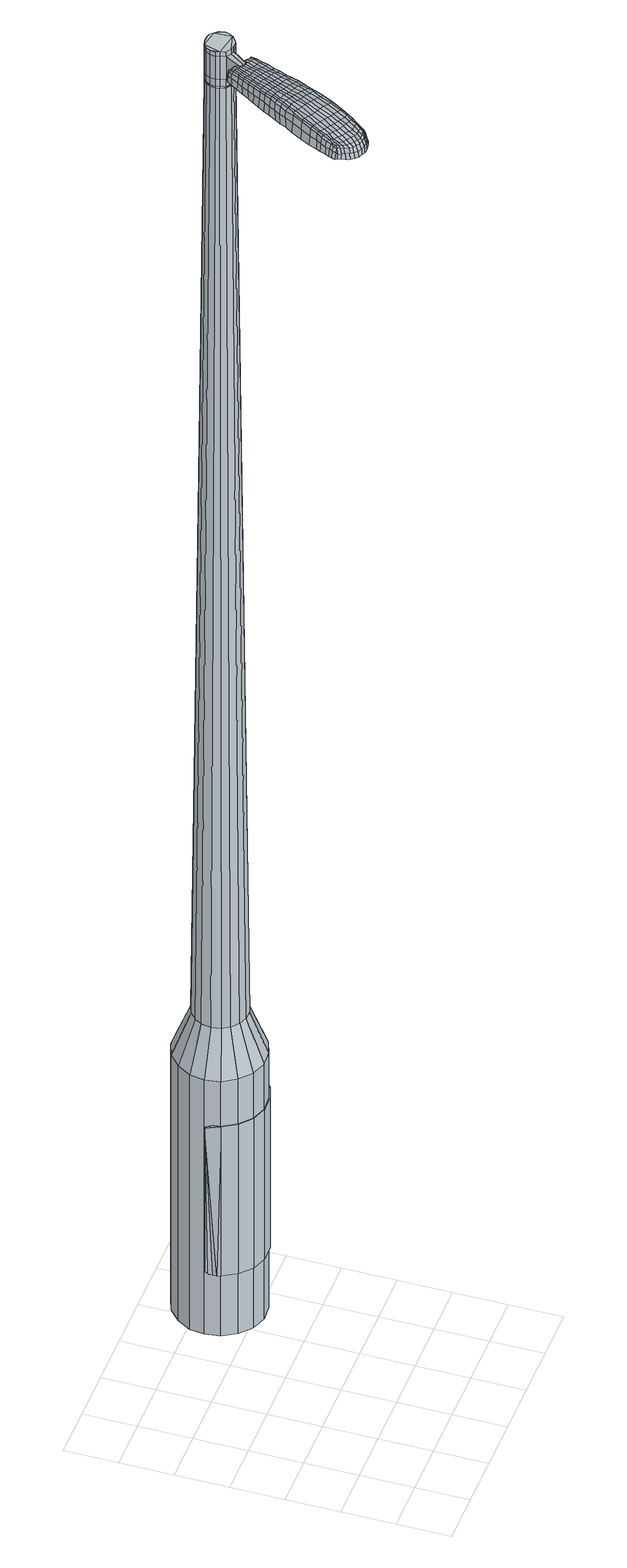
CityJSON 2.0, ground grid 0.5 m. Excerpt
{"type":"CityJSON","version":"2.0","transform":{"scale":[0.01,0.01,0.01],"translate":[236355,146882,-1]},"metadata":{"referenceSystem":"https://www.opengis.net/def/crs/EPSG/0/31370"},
"CityObjects":{
"object1":{"type":"GenericCityObject","attributes":{"cluster":527,"mean_distance_to_centroid":0.234,"new_centroid_x":236356.74,"new_centroid_y":146884.36,"mean_distance_to_camera":12.12,"H1":10.46,"H2":10.63,"Z_final":114.08,"cluster2":-1,"proj_x":236348.95,"proj_y":146879.91,"id_line":56228,"bearing_l":330.23,"distance":8.97,"orientation":"right","G_obj":240.23},"geometry":[{"type":"MultiSurface","lod":"2","boundaries":[[[0,1,2,3]],[[1,4,5,2]],[[4,6,7,5]],[[6,8,9,7]],[[8,10,11,9]],[[10,12,13,11]],[[12,14,15,13]],[[14,16,17,15]],[[16,18,19,17]],[[18,20,21,19]],[[20,22,23,21]],[[22,24,25,23]],[[24,26,27,25]],[[26,28,29,27]],[[28,30,31,29]],[[30,32,33,31]],[[32,34,35,33]],[[34,0,3,35]],[[36,37,38,39]],[[38,40,41,42]],[[41,43,42]],[[42,44,45,46]],[[45,47,46]],[[46,48,49,50]],[[49,51,50]],[[42,46,50,38]],[[50,52,39,38]],[[53,36,39]],[[2,5,7,35]],[[7,9,11,15]],[[11,13,15]],[[15,17,19,23]],[[19,21,23]],[[23,25,27,31]],[[27,29,31]],[[15,23,31,7]],[[31,33,35,7]],[[3,2,35]],[[1,0,54,55]],[[0,34,56,54]],[[34,32,57,56]],[[32,30,58,57]],[[30,28,59,58]],[[28,26,60,59]],[[26,24,61,60]],[[24,22,62,61]],[[22,20,63,62]],[[20,18,64,63]],[[18,16,65,64]],[[16,14,66,65]],[[14,12,67,66]],[[12,10,68,67]],[[10,8,69,68]],[[8,6,70,69]],[[6,4,71,70]],[[4,1,55,71]],[[55,54,72,73]],[[54,56,74,72]],[[56,57,75,74]],[[57,58,76,75]],[[58,59,77,76]],[[59,60,78,77]],[[60,61,79,78]],[[61,62,80,79]],[[62,63,81,80]],[[63,64,82,81]],[[64,65,83,82]],[[65,66,84,83]],[[66,67,85,84]],[[67,68,86,85]],[[68,69,87,86]],[[69,70,88,87]],[[70,71,89,88]],[[71,55,73,89]],[[90,91,92,93]],[[74,94,91,90]],[[95,96,94,74]],[[76,97,96,95]],[[98,99,97,76]],[[100,101,99,98]],[[102,103,101,100]],[[104,105,103,102]],[[106,107,105,104]],[[108,109,107,106]],[[83,110,109,108]],[[84,111,110,83]],[[112,113,111,84]],[[114,115,113,112]],[[87,116,115,114]],[[88,117,116,87]],[[89,118,117,88]],[[93,92,118,89]],[[119,120,121,122]],[[123,119,122,124]],[[125,123,124,126]],[[127,125,126,128]],[[129,127,128,130]],[[131,129,130,132]],[[133,131,132,134]],[[135,133,134,136]],[[137,135,136,138]],[[139,137,138,140]],[[141,139,140,142]],[[143,141,142,144]],[[145,143,144,146]],[[147,145,146,148]],[[149,147,148,150]],[[151,149,150,152]],[[73,72,90,93]],[[72,74,90]],[[75,95,74]],[[75,76,95]],[[77,98,76]],[[77,78,100,98]],[[78,79,102,100]],[[79,80,104,102]],[[80,81,106,104]],[[81,82,108,106]],[[82,83,108]],[[85,112,84]],[[85,86,114,112]],[[86,87,114]],[[73,93,89]],[[153,154,92,91]],[[154,118,92]],[[155,115,116]],[[155,156,113,115]],[[156,111,113]],[[157,109,110]],[[157,158,107,109]],[[158,159,105,107]],[[159,160,103,105]],[[160,161,101,103]],[[161,162,99,101]],[[162,97,99]],[[163,96,97]],[[163,94,96]],[[153,91,94]],[[39,52,151,164]],[[154,153,165,152]],[[53,39,164,120]],[[153,94,121,165]],[[36,53,120,119]],[[94,163,122,121]],[[37,36,119,123]],[[163,97,124,122]],[[38,37,123,125]],[[97,162,126,124]],[[40,38,125,127]],[[162,161,128,126]],[[41,40,127,129]],[[161,160,130,128]],[[43,41,129,131]],[[160,159,132,130]],[[42,43,131,133]],[[159,158,134,132]],[[44,42,133,135]],[[158,157,136,134]],[[45,44,135,137]],[[157,110,138,136]],[[47,45,137,139]],[[110,111,140,138]],[[46,47,139,141]],[[111,156,142,140]],[[48,46,141,143]],[[156,155,144,142]],[[49,48,143,145]],[[155,116,146,144]],[[51,49,145,147]],[[116,117,148,146]],[[50,51,147,149]],[[117,118,150,148]],[[52,50,149,151]],[[118,154,152,150]],[[151,152,166,167]],[[152,165,168,166]],[[165,121,169,168]],[[121,120,170,169]],[[120,164,171,170]],[[164,151,167,171]],[[172,173,174,175]],[[176,172,175,177]],[[172,176,178,179]],[[173,172,179,180]],[[181,182,183,184]],[[185,181,184,186]],[[181,185,187,188]],[[182,181,188,189]],[[190,191,192,193]],[[194,190,193,195]],[[190,194,196,197]],[[191,190,197,198]],[[199,200,201,202]],[[203,199,202,204]],[[199,203,205,206]],[[200,199,206,207]],[[208,209,210,211]],[[212,208,211,213]],[[208,212,214,215]],[[209,208,215,216]],[[217,218,219,220]],[[221,217,220,222]],[[217,221,223,224]],[[218,217,224,225]],[[226,227,228,229]],[[218,226,229,219]],[[226,218,225,230]],[[227,226,230,231]],[[232,233,234,235]],[[227,232,235,228]],[[232,227,231,236]],[[233,232,236,237]],[[238,176,177,239]],[[233,238,239,234]],[[238,233,237,240]],[[176,238,240,178]],[[241,242,243,244]],[[245,241,244,246]],[[241,245,247,248]],[[242,241,248,249]],[[250,251,252,253]],[[242,250,253,243]],[[250,242,249,254]],[[251,250,254,255]],[[256,257,258,259]],[[251,256,259,252]],[[256,251,255,260]],[[257,256,260,261]],[[262,263,264,265]],[[257,262,265,258]],[[262,257,261,266]],[[263,262,266,267]],[[268,173,180,269]],[[263,268,269,264]],[[268,263,267,270]],[[173,268,270,174]],[[271,272,273,274]],[[275,271,274,276]],[[271,275,277,278]],[[272,271,278,279]],[[280,281,282,283]],[[272,280,283,273]],[[280,272,279,284]],[[281,280,284,285]],[[286,287,288,289]],[[281,286,289,282]],[[286,281,285,290]],[[287,286,290,291]],[[292,185,186,293]],[[287,292,293,288]],[[292,287,291,294]],[[185,292,294,187]],[[295,296,297,298]],[[299,295,298,300]],[[295,299,301,302]],[[296,295,302,303]],[[304,305,306,307]],[[296,304,307,297]],[[304,296,303,308]],[[305,304,308,309]],[[310,311,312,313]],[[305,310,313,306]],[[310,305,309,314]],[[311,310,314,315]],[[316,317,318,319]],[[311,316,319,312]],[[316,311,315,320]],[[317,316,320,321]],[[322,182,189,323]],[[317,322,323,318]],[[322,317,321,324]],[[182,322,324,183]],[[325,211,210,326]],[[327,325,326,328]],[[325,327,329,330]],[[211,325,330,213]],[[331,327,328,332]],[[333,331,332,334]],[[331,333,335,336]],[[327,331,336,329]],[[337,333,334,338]],[[339,337,338,340]],[[337,339,341,342]],[[333,337,342,335]],[[343,339,340,344]],[[345,343,344,346]],[[343,345,347,348]],[[339,343,348,341]],[[349,345,346,350]],[[200,349,350,201]],[[349,200,207,351]],[[345,349,351,347]],[[352,353,198,197]],[[354,352,197,196]],[[352,354,355,356]],[[353,352,356,357]],[[358,359,357,356]],[[360,358,356,355]],[[358,360,361,362]],[[359,358,362,363]],[[364,365,363,362]],[[366,364,362,361]],[[364,366,367,368]],[[365,364,368,369]],[[370,371,369,368]],[[372,370,368,367]],[[370,372,205,203]],[[371,370,203,204]],[[373,374,375,376]],[[275,373,376,277]],[[373,275,276,377]],[[374,373,377,378]],[[379,194,195,380]],[[374,379,380,375]],[[379,374,378,381]],[[194,379,381,196]],[[382,383,384,385]],[[221,382,385,223]],[[382,221,222,386]],[[383,382,386,387]],[[388,389,390,391]],[[383,388,391,384]],[[388,383,387,392]],[[389,388,392,393]],[[394,191,198,395]],[[389,394,395,390]],[[394,389,393,396]],[[191,394,396,192]],[[397,398,399,400]],[[179,397,400,180]],[[397,179,178,401]],[[398,397,401,402]],[[403,404,405,406]],[[398,403,406,399]],[[403,398,402,407]],[[404,403,407,408]],[[409,202,201,410]],[[404,409,410,405]],[[409,404,408,411]],[[202,409,411,204]],[[412,413,414,415]],[[184,412,415,186]],[[412,184,183,416]],[[413,412,416,417]],[[418,206,205,419]],[[413,418,419,414]],[[418,413,417,420]],[[206,418,420,207]],[[421,422,423,424]],[[299,421,424,301]],[[421,299,300,425]],[[422,421,425,426]],[[427,212,213,428]],[[422,427,428,423]],[[427,422,426,429]],[[212,427,429,214]],[[430,431,432,433]],[[245,430,433,247]],[[430,245,246,434]],[[431,430,434,435]],[[436,437,438,439]],[[431,436,439,432]],[[436,431,435,440]],[[437,436,440,441]],[[442,209,216,443]],[[437,442,443,438]],[[442,437,441,444]],[[209,442,444,210]],[[445,446,435,434]],[[244,445,434,246]],[[445,244,243,447]],[[446,445,447,448]],[[449,450,441,440]],[[446,449,440,435]],[[449,446,448,451]],[[450,449,451,452]],[[453,326,210,444]],[[450,453,444,441]],[[453,450,452,454]],[[326,453,454,328]],[[455,456,457,458]],[[302,455,458,303]],[[455,302,301,424]],[[456,455,424,423]],[[459,330,329,460]],[[456,459,460,457]],[[459,456,423,428]],[[330,459,428,213]],[[461,462,448,447]],[[253,461,447,243]],[[461,253,252,463]],[[462,461,463,464]],[[465,466,452,451]],[[462,465,451,448]],[[465,462,464,467]],[[466,465,467,468]],[[469,332,328,454]],[[466,469,454,452]],[[469,466,468,470]],[[332,469,470,334]],[[471,472,473,474]],[[308,471,474,309]],[[471,308,303,458]],[[472,471,458,457]],[[475,336,335,476]],[[472,475,476,473]],[[475,472,457,460]],[[336,475,460,329]],[[477,478,464,463]],[[259,477,463,252]],[[477,259,258,479]],[[478,477,479,480]],[[481,482,468,467]],[[478,481,467,464]],[[481,478,480,483]],[[482,481,483,484]],[[485,338,334,470]],[[482,485,470,468]],[[485,482,484,486]],[[338,485,486,340]],[[487,488,489,490]],[[314,487,490,315]],[[487,314,309,474]],[[488,487,474,473]],[[491,342,341,492]],[[488,491,492,489]],[[491,488,473,476]],[[342,491,476,335]],[[493,494,480,479]],[[265,493,479,258]],[[493,265,264,495]],[[494,493,495,496]],[[497,498,484,483]],[[494,497,483,480]],[[497,494,496,499]],[[498,497,499,500]],[[501,344,340,486]],[[498,501,486,484]],[[501,498,500,502]],[[344,501,502,346]],[[503,504,505,506]],[[320,503,506,321]],[[503,320,315,490]],[[504,503,490,489]],[[507,348,347,508]],[[504,507,508,505]],[[507,504,489,492]],[[348,507,492,341]],[[509,510,496,495]],[[269,509,495,264]],[[509,269,180,400]],[[510,509,400,399]],[[511,512,500,499]],[[510,511,499,496]],[[511,510,399,406]],[[512,511,406,405]],[[513,350,346,502]],[[512,513,502,500]],[[513,512,405,410]],[[350,513,410,201]],[[514,515,417,416]],[[324,514,416,183]],[[514,324,321,506]],[[515,514,506,505]],[[516,351,207,420]],[[515,516,420,417]],[[516,515,505,508]],[[351,516,508,347]],[[517,518,378,377]],[[274,517,377,276]],[[517,274,273,519]],[[518,517,519,520]],[[521,354,196,381]],[[518,521,381,378]],[[521,518,520,522]],[[354,521,522,355]],[[523,524,525,526]],[[224,523,526,225]],[[523,224,223,385]],[[524,523,385,384]],[[527,528,529,530]],[[524,527,530,525]],[[527,524,384,391]],[[528,527,391,390]],[[531,353,357,532]],[[528,531,532,529]],[[531,528,390,395]],[[353,531,395,198]],[[533,534,520,519]],[[283,533,519,273]],[[533,283,282,535]],[[534,533,535,536]],[[537,360,355,522]],[[534,537,522,520]],[[537,534,536,538]],[[360,537,538,361]],[[539,540,541,542]],[[230,539,542,231]],[[539,230,225,526]],[[540,539,526,525]],[[543,544,545,546]],[[540,543,546,541]],[[543,540,525,530]],[[544,543,530,529]],[[547,359,363,548]],[[544,547,548,545]],[[547,544,529,532]],[[359,547,532,357]],[[549,550,536,535]],[[289,549,535,282]],[[549,289,288,551]],[[550,549,551,552]],[[553,366,361,538]],[[550,553,538,536]],[[553,550,552,554]],[[366,553,554,367]],[[555,556,557,558]],[[236,555,558,237]],[[555,236,231,542]],[[556,555,542,541]],[[559,560,561,562]],[[556,559,562,557]],[[559,556,541,546]],[[560,559,546,545]],[[563,365,369,564]],[[560,563,564,561]],[[563,560,545,548]],[[365,563,548,363]],[[565,566,552,551]],[[293,565,551,288]],[[565,293,186,415]],[[566,565,415,414]],[[567,372,367,554]],[[566,567,554,552]],[[567,566,414,419]],[[372,567,419,205]],[[568,569,402,401]],[[240,568,401,178]],[[568,240,237,558]],[[569,568,558,557]],[[570,571,408,407]],[[569,570,407,402]],[[570,569,557,562]],[[571,570,562,561]],[[572,371,204,411]],[[571,572,411,408]],[[572,571,561,564]],[[371,572,564,369]],[[573,574,575,576]],[[576,575,577,578]],[[579,577,575,580]],[[580,575,574,581]],[[582,583,584,585]],[[585,584,586,587]],[[588,586,584,589]],[[589,584,583,590]],[[591,592,593,594]],[[594,593,595,596]],[[597,595,593,598]],[[598,593,592,599]],[[600,601,602,603]],[[603,602,604,605]],[[606,604,602,607]],[[607,602,601,608]],[[609,610,611,612]],[[612,611,613,614]],[[615,613,611,616]],[[616,611,610,617]],[[618,619,620,621]],[[621,620,622,623]],[[624,622,620,625]],[[625,620,619,626]],[[627,628,629,630]],[[630,629,619,618]],[[626,619,629,631]],[[631,629,628,632]],[[633,634,635,636]],[[636,635,628,627]],[[632,628,635,637]],[[637,635,634,638]],[[578,577,639,640]],[[640,639,634,633]],[[638,634,639,641]],[[641,639,577,579]],[[642,643,644,645]],[[645,644,646,647]],[[648,646,644,649]],[[649,644,643,650]],[[651,652,653,654]],[[654,653,643,642]],[[650,643,653,655]],[[655,653,652,656]],[[657,658,659,660]],[[660,659,652,651]],[[656,652,659,661]],[[661,659,658,662]],[[663,664,665,666]],[[666,665,658,657]],[[662,658,665,667]],[[667,665,664,668]],[[581,574,669,670]],[[670,669,664,663]],[[668,664,669,671]],[[671,669,574,573]],[[672,673,674,675]],[[675,674,676,677]],[[678,676,674,679]],[[679,674,673,680]],[[681,682,683,684]],[[684,683,673,672]],[[680,673,683,685]],[[685,683,682,686]],[[687,688,689,690]],[[690,689,682,681]],[[686,682,689,691]],[[691,689,688,692]],[[587,586,693,694]],[[694,693,688,687]],[[692,688,693,695]],[[695,693,586,588]],[[696,697,698,699]],[[699,698,700,701]],[[702,700,698,703]],[[703,698,697,704]],[[705,706,707,708]],[[708,707,697,696]],[[704,697,707,709]],[[709,707,706,710]],[[711,712,713,714]],[[714,713,706,705]],[[710,706,713,715]],[[715,713,712,716]],[[717,718,719,720]],[[720,719,712,711]],[[716,712,719,721]],[[721,719,718,722]],[[590,583,723,724]],[[724,723,718,717]],[[722,718,723,725]],[[725,723,583,582]],[[609,612,726,727]],[[727,726,728,729]],[[730,728,726,731]],[[731,726,612,614]],[[729,728,732,733]],[[733,732,734,735]],[[736,734,732,737]],[[737,732,728,730]],[[735,734,738,739]],[[739,738,740,741]],[[742,740,738,743]],[[743,738,734,736]],[[741,740,744,745]],[[745,744,746,747]],[[748,746,744,749]],[[749,744,740,742]],[[747,746,750,751]],[[751,750,601,600]],[[608,601,750,752]],[[752,750,746,748]],[[599,753,754,598]],[[598,754,755,597]],[[756,755,754,757]],[[757,754,753,758]],[[758,759,760,757]],[[757,760,761,756]],[[762,761,760,763]],[[763,760,759,764]],[[764,765,766,763]],[[763,766,767,762]],[[768,767,766,769]],[[769,766,765,770]],[[770,771,772,769]],[[769,772,773,768]],[[606,773,772,604]],[[604,772,771,605]],[[774,775,776,777]],[[777,776,676,678]],[[677,676,776,778]],[[778,776,775,779]],[[596,595,780,781]],[[781,780,775,774]],[[779,775,780,782]],[[782,780,595,597]],[[783,784,785,786]],[[786,785,622,624]],[[623,622,785,787]],[[787,785,784,788]],[[789,790,791,792]],[[792,791,784,783]],[[788,784,791,793]],[[793,791,790,794]],[[599,592,795,796]],[[796,795,790,789]],[[794,790,795,797]],[[797,795,592,591]],[[798,799,800,801]],[[801,800,580,581]],[[579,580,800,802]],[[802,800,799,803]],[[804,805,806,807]],[[807,806,799,798]],[[803,799,806,808]],[[808,806,805,809]],[[600,603,810,811]],[[811,810,805,804]],[[809,805,810,812]],[[812,810,603,605]],[[813,814,815,816]],[[816,815,585,587]],[[582,585,815,817]],[[817,815,814,818]],[[606,607,819,820]],[[820,819,814,813]],[[818,814,819,821]],[[821,819,607,608]],[[822,823,824,825]],[[825,824,700,702]],[[700,824,701]],[[701,824,823,826]],[[614,613,827,828]],[[828,827,823,822]],[[826,823,827,829]],[[829,827,613,615]],[[830,831,832,833]],[[833,832,646,648]],[[647,646,832,834]],[[834,832,831,835]],[[836,837,838,839]],[[839,838,831,830]],[[835,831,838,840]],[[840,838,837,841]],[[617,610,842,843]],[[843,842,837,836]],[[841,837,842,844]],[[844,842,610,609]],[[835,845,834]],[[834,845,645,647]],[[642,645,845,846]],[[846,845,847]],[[841,848,849,840]],[[840,849,845,835]],[[847,845,849,850]],[[850,849,848,851]],[[609,727,167,844]],[[844,167,848,841]],[[851,848,167,852]],[[852,167,727,729]],[[853,854,855,856]],[[856,855,703,704]],[[702,703,855,825]],[[825,855,854,822]],[[730,731,857,858]],[[858,857,854,853]],[[822,854,857,828]],[[828,857,731,614]],[[847,859,860,846]],[[846,860,654,642]],[[651,654,860,861]],[[861,860,859,862]],[[851,863,864,850]],[[850,864,859,847]],[[862,859,864,865]],[[865,864,863,866]],[[729,733,867,852]],[[852,867,863,851]],[[866,863,867,868]],[[868,867,733,735]],[[869,870,871,872]],[[872,871,709,710]],[[704,709,871,856]],[[856,871,870,853]],[[736,737,873,874]],[[874,873,870,869]],[[853,870,873,858]],[[858,873,737,730]],[[862,875,876,861]],[[861,876,660,651]],[[657,660,876,877]],[[877,876,875,878]],[[866,879,880,865]],[[865,880,875,862]],[[878,875,880,881]],[[881,880,879,882]],[[735,739,883,868]],[[868,883,879,866]],[[882,879,883,884]],[[884,883,739,741]],[[885,886,887,888]],[[888,887,715,716]],[[710,715,887,872]],[[872,887,886,869]],[[742,743,889,890]],[[890,889,886,885]],[[869,886,889,874]],[[874,889,743,736]],[[878,891,892,877]],[[877,892,666,657]],[[663,666,892,893]],[[893,892,891,894]],[[882,895,896,881]],[[881,896,891,878]],[[894,891,896,897]],[[897,896,895,898]],[[741,745,899,884]],[[884,899,895,882]],[[898,895,899,900]],[[900,899,745,747]],[[901,902,903,904]],[[904,903,721,722]],[[716,721,903,888]],[[888,903,902,885]],[[748,749,905,906]],[[906,905,902,901]],[[885,902,905,890]],[[890,905,749,742]],[[894,907,908,893]],[[893,908,670,663]],[[581,670,908,801]],[[801,908,907,798]],[[898,909,910,897]],[[897,910,907,894]],[[798,907,910,807]],[[807,910,909,804]],[[747,751,911,900]],[[900,911,909,898]],[[804,909,911,811]],[[811,911,751,600]],[[818,912,913,817]],[[817,913,725,582]],[[722,725,913,904]],[[904,913,912,901]],[[608,752,914,821]],[[821,914,912,818]],[[901,912,914,906]],[[906,914,752,748]],[[779,915,916,778]],[[778,916,675,677]],[[672,675,916,917]],[[917,916,915,918]],[[597,755,919,782]],[[782,919,915,779]],[[918,915,919,920]],[[920,919,755,756]],[[921,922,923,924]],[[924,923,625,626]],[[624,625,923,786]],[[786,923,922,783]],[[925,926,927,928]],[[928,927,922,921]],[[783,922,927,792]],[[792,927,926,789]],[[758,753,929,930]],[[930,929,926,925]],[[789,926,929,796]],[[796,929,753,599]],[[918,931,932,917]],[[917,932,684,672]],[[681,684,932,933]],[[933,932,931,934]],[[756,761,935,920]],[[920,935,931,918]],[[934,931,935,936]],[[936,935,761,762]],[[937,938,939,940]],[[940,939,631,632]],[[626,631,939,924]],[[924,939,938,921]],[[941,942,943,944]],[[944,943,938,937]],[[921,938,943,928]],[[928,943,942,925]],[[764,759,945,946]],[[946,945,942,941]],[[925,942,945,930]],[[930,945,759,758]],[[934,947,948,933]],[[933,948,690,681]],[[687,690,948,949]],[[949,948,947,950]],[[762,767,951,936]],[[936,951,947,934]],[[950,947,951,952]],[[952,951,767,768]],[[953,954,955,956]],[[956,955,637,638]],[[632,637,955,940]],[[940,955,954,937]],[[957,958,959,960]],[[960,959,954,953]],[[937,954,959,944]],[[944,959,958,941]],[[770,765,961,962]],[[962,961,958,957]],[[941,958,961,946]],[[946,961,765,764]],[[950,963,964,949]],[[949,964,694,687]],[[587,694,964,816]],[[816,964,963,813]],[[768,773,965,952]],[[952,965,963,950]],[[813,963,965,820]],[[820,965,773,606]],[[803,966,967,802]],[[802,967,641,579]],[[638,641,967,956]],[[956,967,966,953]],[[809,968,969,808]],[[808,969,966,803]],[[953,966,969,960]],[[960,969,968,957]],[[605,771,970,812]],[[812,970,968,809]],[[957,968,970,962]],[[962,970,771,770]],[[573,576,175,174]],[[576,578,177,175]],[[588,589,188,187]],[[589,590,189,188]],[[591,594,193,192]],[[594,596,195,193]],[[615,616,215,214]],[[616,617,216,215]],[[618,621,220,219]],[[621,623,222,220]],[[627,630,229,228]],[[630,618,219,229]],[[633,636,235,234]],[[636,627,228,235]],[[578,640,239,177]],[[640,633,234,239]],[[648,649,248,247]],[[649,650,249,248]],[[650,655,254,249]],[[655,656,255,254]],[[656,661,260,255]],[[661,662,261,260]],[[662,667,266,261]],[[667,668,267,266]],[[668,671,270,267]],[[671,573,174,270]],[[678,679,278,277]],[[679,680,279,278]],[[680,685,284,279]],[[685,686,285,284]],[[686,691,290,285]],[[691,692,291,290]],[[692,695,294,291]],[[695,588,187,294]],[[696,699,298,297]],[[699,701,300,298]],[[705,708,307,306]],[[708,696,297,307]],[[711,714,313,312]],[[714,705,306,313]],[[717,720,319,318]],[[720,711,312,319]],[[590,724,323,189]],[[724,717,318,323]],[[774,777,376,375]],[[777,678,277,376]],[[596,781,380,195]],[[781,774,375,380]],[[623,787,386,222]],[[787,788,387,386]],[[788,793,392,387]],[[793,794,393,392]],[[794,797,396,393]],[[797,591,192,396]],[[701,425,300]],[[701,826,426,425]],[[826,829,429,426]],[[829,615,214,429]],[[830,833,433,432]],[[833,648,247,433]],[[836,839,439,438]],[[839,830,432,439]],[[617,843,443,216]],[[843,836,438,443]],[[971,972,973,974]],[[975,976,974,973]],[[977,978,979,980]],[[981,982,983,984]],[[972,985,986,973]],[[987,975,973,986]],[[988,977,980,989]],[[990,991,982,981]],[[985,992,993,986]],[[993,994,987,986]],[[995,988,989,996]],[[997,991,990,998]],[[992,999,1000,993]],[[1000,1001,994,993]],[[1002,995,996,1003]],[[1004,997,998,1005]],[[1006,1007,1008,1009]],[[1010,1011,1007,1006]],[[1010,1012,1013,1011]],[[1012,1014,1015,1013]],[[1016,1017,1018,1019]],[[1020,1021,1017,1016]],[[1022,1023,1021,1020]],[[1024,1025,1023,1022]],[[1019,1008,1007,1016]],[[1016,1007,1011,1020]],[[1011,1013,1022,1020]],[[1013,1015,1024,1022]],[[980,979,976,975]],[[989,980,975,987]],[[994,996,989,987]],[[1001,1003,996,994]],[[981,984,978,977]],[[990,981,977,988]],[[998,990,988,995]],[[1005,998,995,1002]],[[982,1006,1009,983]],[[991,1010,1006,982]],[[1012,1010,991,997]],[[1014,1012,997,1004]],[[1026,1027,1028,1029]],[[1028,1030,1031,1032]],[[1028,1032,1033,1034]],[[1028,1034,1029]],[[1035,1026,1029,1036]],[[1037,1036,1029,1038]],[[1039,1038,1029]],[[1040,1028,1027,1041]],[[1042,1040,1041,1043]],[[1044,1042,1043,1045]],[[1046,1044,1045,1047]],[[1048,1046,1047,1049]],[[1049,1050,1051,1052]],[[1049,1052,1053,1054]],[[1049,1054,1055,1056]],[[1055,1057,1058,1059]],[[1055,1059,1060,1061]],[[1055,1061,1056]],[[1049,1056,1048]],[[1062,1063,1027,1026]],[[1064,1065,1030,1028]],[[1066,1067,1039,1029]],[[1063,1068,1041,1027]],[[1069,1064,1028,1040]],[[1068,1070,1043,1041]],[[1071,1069,1040,1042]],[[1070,1072,1045,1043]],[[1073,1071,1042,1044]],[[1072,1074,1047,1045]],[[1075,1073,1044,1046]],[[1074,1076,1049,1047]],[[1077,1075,1046,1048]],[[1076,1078,1050,1049]],[[1079,1080,1057,1055]],[[1081,1077,1048,1056]],[[1051,1050,1078,1082]],[[1052,1051,1082,1083]],[[1053,1052,1083,1084]],[[1054,1053,1084,1085]],[[1055,1054,1085,1079]],[[1086,1062,1026,1035]],[[1087,1086,1035,1036]],[[1088,1087,1036,1037]],[[1089,1088,1037,1038]],[[1067,1089,1038,1039]],[[1031,1030,1065,1090]],[[1058,1057,1080,1091]],[[1032,1031,1090,1092]],[[1033,1032,1092,1093]],[[1034,1033,1093,1094]],[[1029,1034,1094,1066]],[[1059,1058,1091,1095]],[[1060,1059,1095,1096]],[[1061,1060,1096,1097]],[[1056,1061,1097,1081]]]}]}
},
"vertices":[
[153,197,384],[142,207,384],[142,207,96],[153,197,96],[134,220,384],[134,220,96],[132,234,384],[132,234,96],[134,248,384],[134,248,96],[142,261,384],[142,261,96],[153,271,384],[153,271,96],[167,276,384],[167,276,96],[181,276,384],[181,276,96],[195,271,384],[195,271,96],[207,262,384],[207,262,96],[214,249,384],[214,249,96],[217,234,384],[217,234,96],[214,220,384],[214,220,96],[207,207,384],[207,207,96],[196,198,384],[196,198,96],[182,193,384],[182,193,96],[167,192,384],[167,192,96],[177,221,1524],[181,223,1524],[185,226,1524],[168,222,1524],[187,230,1524],[188,234,1524],[184,243,1524],[187,239,1524],[181,246,1524],[176,247,1524],[167,246,1524],[172,247,1524],[164,243,1524],[162,239,1524],[162,230,1524],[161,234,1524],[164,225,1524],[172,221,1524],[162,212,429],[155,218,429],[170,209,429],[179,209,429],[187,212,429],[194,218,429],[198,226,429],[199,234,429],[198,243,429],[193,250,429],[187,256,429],[178,259,429],[170,259,429],[162,256,429],[155,250,429],[151,243,429],[149,234,429],[151,225,429],[168,222,1483],[164,225,1483],[172,221,1483],[177,221,1483],[181,223,1483],[185,226,1483],[187,230,1483],[188,234,1483],[187,239,1483],[184,243,1483],[181,246,1483],[176,247,1483],[172,247,1483],[167,246,1483],[164,243,1483],[162,239,1483],[161,234,1483],[162,230,1483],[168,223,1483],[168,223,1485],[164,226,1485],[164,226,1483],[172,221,1485],[176,222,1483],[176,222,1485],[181,223,1485],[184,226,1483],[184,226,1485],[186,230,1483],[186,230,1485],[187,234,1483],[187,234,1485],[186,239,1483],[186,239,1485],[184,242,1483],[184,242,1485],[181,245,1483],[181,245,1485],[176,247,1485],[172,247,1485],[168,245,1483],[168,245,1485],[164,242,1483],[164,242,1485],[162,239,1485],[161,234,1485],[162,230,1485],[177,221,1519],[172,221,1519],[172,221,1493],[177,221,1493],[181,223,1519],[181,223,1493],[185,226,1519],[185,226,1493],[187,230,1519],[187,230,1493],[188,234,1519],[188,234,1493],[187,239,1519],[187,239,1493],[184,243,1519],[184,243,1493],[181,246,1519],[181,246,1493],[176,247,1519],[176,247,1493],[172,247,1519],[172,247,1493],[167,246,1519],[167,246,1493],[164,243,1519],[164,243,1493],[162,239,1519],[162,239,1493],[161,234,1519],[161,234,1493],[162,230,1519],[162,230,1493],[164,225,1519],[164,225,1493],[168,222,1485],[164,225,1485],[164,243,1485],[167,246,1485],[181,246,1485],[184,243,1485],[187,239,1485],[188,234,1485],[187,230,1485],[185,226,1485],[177,221,1485],[168,222,1519],[168,222,1493],[155,208,1513],[155,208,1518],[158,206,1513],[161,205,1513],[161,205,1518],[158,206,1518],[105,152,1519],[108,158,1518],[106,157,1509],[103,151,1510],[100,144,1519],[98,144,1510],[102,144,1526],[106,152,1525],[110,158,1525],[138,132,1519],[141,139,1518],[140,140,1525],[137,134,1525],[134,125,1519],[133,126,1526],[134,123,1510],[138,130,1510],[142,137,1509],[86,77,1519],[83,79,1519],[83,78,1513],[86,77,1513],[90,76,1519],[90,75,1513],[91,78,1524],[87,79,1524],[84,81,1524],[123,142,1530],[127,148,1529],[124,150,1529],[120,143,1530],[118,134,1531],[115,135,1531],[122,132,1530],[126,140,1530],[130,146,1529],[163,212,1512],[160,213,1512],[160,212,1517],[162,211,1517],[165,210,1512],[165,209,1517],[165,209,1506],[162,211,1506],[160,212,1506],[76,100,1519],[78,103,1519],[76,103,1512],[75,100,1512],[76,97,1518],[74,97,1512],[77,97,1522],[77,99,1523],[79,102,1524],[79,107,1519],[82,112,1519],[80,112,1512],[78,107,1512],[81,107,1524],[83,112,1525],[85,117,1519],[88,124,1519],[86,124,1511],[83,117,1511],[86,117,1526],[90,124,1526],[94,134,1519],[92,134,1510],[96,134,1526],[145,214,1513],[141,207,1513],[142,207,1518],[146,214,1517],[148,218,1512],[148,217,1516],[147,218,1506],[143,213,1507],[139,207,1507],[136,201,1514],[132,195,1515],[134,195,1520],[138,201,1519],[135,201,1507],[131,194,1507],[128,188,1515],[124,182,1516],[126,182,1522],[130,189,1521],[126,188,1508],[122,182,1508],[120,176,1517],[116,170,1517],[118,170,1524],[122,176,1523],[118,176,1508],[114,170,1509],[112,164,1518],[114,164,1524],[110,163,1509],[107,81,1519],[109,84,1519],[108,85,1524],[106,82,1523],[105,79,1518],[105,80,1522],[106,78,1512],[108,80,1512],[110,82,1512],[112,88,1519],[115,93,1519],[114,94,1525],[111,89,1524],[112,86,1512],[116,91,1512],[118,98,1519],[122,104,1519],[121,106,1526],[117,99,1526],[119,96,1511],[123,103,1511],[128,114,1519],[127,116,1526],[129,113,1510],[171,198,1513],[168,192,1513],[168,190,1507],[171,197,1507],[173,204,1512],[174,202,1506],[172,203,1516],[170,200,1517],[167,193,1518],[164,185,1514],[161,178,1515],[162,177,1507],[165,183,1507],[164,186,1519],[160,180,1520],[158,171,1515],[154,165,1516],[155,163,1508],[158,170,1508],[157,173,1521],[153,166,1522],[151,158,1517],[148,152,1517],[148,150,1509],[152,156,1508],[150,160,1523],[147,153,1524],[144,145,1518],[145,143,1509],[144,147,1524],[159,206,1519],[157,207,1519],[156,200,1520],[154,201,1520],[158,198,1520],[162,205,1519],[152,193,1522],[150,195,1522],[148,187,1523],[146,188,1523],[151,185,1523],[155,192,1521],[145,180,1524],[142,182,1524],[141,174,1525],[139,175,1525],[144,172,1525],[148,179,1524],[137,167,1526],[135,169,1526],[134,161,1527],[131,162,1527],[137,159,1527],[140,166,1526],[130,155,1528],[127,156,1528],[133,153,1528],[88,81,1527],[85,83,1527],[92,80,1526],[95,84,1527],[91,85,1528],[88,87,1528],[94,91,1529],[91,93,1529],[98,89,1528],[101,96,1530],[98,97,1530],[94,99,1530],[101,103,1531],[98,105,1531],[105,102,1530],[109,110,1531],[106,111,1531],[103,113,1531],[112,123,1531],[109,124,1531],[116,121,1531],[103,78,1518],[100,77,1519],[101,76,1513],[104,77,1513],[103,80,1523],[100,79,1523],[95,76,1519],[95,75,1513],[96,78,1524],[75,95,1518],[76,92,1518],[77,93,1523],[77,96,1523],[74,95,1513],[75,92,1513],[77,89,1519],[78,85,1519],[79,86,1524],[78,90,1523],[76,88,1513],[77,84,1513],[80,82,1519],[81,83,1524],[80,81,1513],[108,151,1528],[109,150,1528],[113,156,1528],[112,157,1527],[103,144,1528],[105,143,1529],[112,149,1529],[114,147,1530],[118,153,1529],[116,155,1528],[107,141,1529],[110,139,1530],[117,145,1530],[121,151,1529],[113,137,1531],[136,135,1528],[134,136,1529],[129,128,1529],[132,127,1528],[139,141,1527],[137,142,1528],[130,138,1529],[126,130,1530],[134,144,1528],[173,206,1512],[171,207,1512],[170,206,1517],[172,205,1517],[174,205,1506],[172,206,1506],[169,209,1512],[168,208,1517],[169,208,1506],[150,219,1512],[152,218,1512],[150,218,1506],[149,219,1506],[150,218,1517],[151,217,1517],[154,217,1512],[156,216,1512],[155,215,1506],[153,217,1506],[153,216,1517],[156,215,1517],[158,215,1512],[158,214,1506],[158,213,1517],[147,213,1519],[149,212,1519],[143,207,1520],[145,206,1520],[151,211,1519],[153,210,1519],[147,205,1520],[149,204,1520],[155,209,1519],[151,202,1520],[169,200,1519],[168,201,1519],[164,195,1520],[166,194,1520],[165,203,1519],[161,196,1520],[139,201,1521],[141,200,1521],[135,194,1522],[137,193,1522],[143,199,1521],[145,197,1521],[139,192,1522],[141,191,1523],[147,196,1522],[144,190,1523],[163,187,1521],[161,188,1521],[157,182,1522],[159,180,1522],[158,190,1521],[154,183,1522],[131,188,1523],[133,187,1523],[127,182,1524],[129,181,1524],[135,186,1523],[137,185,1524],[131,180,1525],[134,178,1525],[140,183,1524],[136,177,1525],[156,174,1523],[154,175,1523],[151,168,1524],[152,167,1524],[151,177,1524],[147,170,1525],[123,176,1525],[125,175,1525],[119,169,1526],[121,168,1526],[127,173,1526],[130,172,1526],[123,167,1527],[126,166,1527],[132,170,1526],[128,164,1527],[149,161,1525],[147,162,1525],[144,155,1526],[146,154,1526],[144,164,1526],[140,157,1527],[115,163,1527],[117,162,1527],[119,161,1527],[122,159,1528],[125,158,1528],[142,148,1527],[140,149,1527],[137,151,1528],[104,82,1525],[102,81,1525],[106,85,1526],[104,84,1526],[97,80,1526],[99,84,1527],[78,98,1525],[78,95,1525],[80,99,1526],[79,101,1525],[79,92,1525],[80,89,1526],[82,92,1527],[81,96,1526],[83,86,1526],[85,90,1527],[109,89,1526],[107,89,1527],[113,94,1527],[110,94,1528],[103,89,1528],[106,95,1529],[82,105,1526],[82,103,1527],[85,109,1528],[84,111,1527],[83,101,1527],[85,98,1528],[89,104,1529],[87,106,1528],[88,95,1528],[91,101,1530],[116,99,1528],[114,100,1529],[120,106,1528],[118,107,1529],[110,100,1529],[114,108,1530],[87,116,1528],[88,115,1528],[92,122,1529],[91,123,1528],[90,112,1529],[92,110,1530],[97,118,1530],[94,120,1530],[95,108,1530],[100,115,1531],[126,117,1529],[124,117,1529],[120,119,1530],[97,134,1528],[98,132,1529],[101,130,1530],[103,128,1530],[106,126,1531],[108,156,1509],[110,157,1518],[106,151,1518],[104,150,1509],[102,143,1519],[100,143,1510],[103,143,1525],[108,151,1525],[112,157,1525],[138,141,1525],[139,140,1518],[136,133,1518],[135,135,1525],[132,126,1519],[131,127,1525],[133,124,1510],[137,131,1509],[140,138,1509],[84,80,1513],[84,81,1519],[87,79,1519],[87,79,1513],[91,78,1519],[90,78,1513],[91,80,1524],[88,81,1524],[85,82,1524],[124,149,1528],[126,148,1528],[123,141,1529],[120,143,1529],[118,134,1529],[115,135,1529],[121,132,1529],[126,140,1529],[129,146,1528],[159,210,1516],[159,211,1512],[162,210,1512],[161,209,1516],[164,208,1512],[164,208,1516],[164,208,1506],[161,209,1506],[159,211,1506],[78,102,1512],[79,102,1519],[78,99,1518],[77,99,1512],[78,97,1518],[76,97,1512],[79,97,1522],[79,99,1523],[81,102,1523],[82,111,1512],[84,111,1519],[81,106,1519],[80,106,1512],[83,106,1524],[85,111,1525],[88,123,1511],[90,123,1519],[86,117,1519],[84,116,1511],[88,117,1525],[92,123,1526],[96,133,1519],[94,133,1510],[97,133,1526],[144,206,1518],[142,206,1513],[146,212,1513],[147,212,1517],[149,216,1512],[150,215,1515],[148,216,1506],[145,212,1506],[141,206,1507],[135,194,1520],[134,194,1514],[138,200,1514],[139,200,1519],[137,200,1507],[132,193,1507],[127,181,1522],[126,181,1516],[130,187,1515],[131,187,1521],[128,187,1508],[124,181,1508],[119,169,1523],[118,169,1517],[122,175,1516],[123,175,1522],[120,175,1508],[116,168,1508],[114,163,1517],[116,163,1524],[112,162,1509],[107,86,1523],[107,85,1519],[105,83,1518],[105,83,1523],[104,81,1518],[104,82,1522],[105,80,1512],[106,81,1512],[108,84,1512],[113,95,1525],[113,94,1519],[110,89,1519],[109,90,1524],[111,87,1512],[114,92,1512],[120,107,1526],[121,105,1519],[117,99,1519],[116,100,1525],[117,97,1511],[121,104,1511],[126,115,1519],[125,117,1526],[127,114,1510],[166,191,1507],[166,192,1513],[169,199,1513],[170,198,1506],[171,204,1512],[172,203,1506],[170,204,1515],[169,200,1517],[165,194,1518],[160,177,1507],[159,179,1514],[162,186,1514],[163,184,1507],[162,187,1519],[158,180,1520],[153,164,1508],[152,166,1516],[156,172,1515],[156,171,1508],[155,174,1521],[152,167,1522],[147,151,1508],[146,152,1517],[149,159,1516],[150,157,1508],[148,160,1522],[145,154,1523],[143,146,1517],[143,144,1509],[142,147,1524],[159,205,1518],[157,207,1518],[155,199,1519],[153,200,1519],[158,198,1519],[161,204,1518],[152,193,1520],[149,194,1520],[148,186,1521],[146,188,1521],[151,185,1521],[154,191,1520],[144,180,1523],[142,181,1523],[141,173,1524],[138,175,1524],[143,172,1524],[147,178,1523],[137,167,1525],[135,168,1525],[133,161,1526],[131,162,1526],[136,159,1526],[140,165,1525],[130,154,1527],[127,156,1527],[133,152,1527],[86,84,1526],[89,83,1526],[92,82,1525],[95,85,1526],[91,86,1526],[88,88,1526],[91,93,1528],[94,91,1528],[98,90,1527],[101,96,1528],[98,98,1529],[95,99,1529],[98,106,1530],[101,104,1530],[105,102,1529],[109,110,1530],[106,112,1530],[103,113,1530],[109,124,1530],[112,123,1530],[115,121,1530],[100,78,1513],[100,79,1518],[103,80,1518],[103,79,1512],[103,81,1523],[100,81,1523],[95,79,1519],[95,78,1513],[96,80,1523],[79,94,1523],[78,93,1518],[77,95,1518],[79,96,1523],[76,95,1512],[77,93,1512],[81,87,1523],[80,86,1519],[79,89,1519],[80,90,1523],[78,89,1513],[79,86,1513],[82,83,1519],[83,85,1524],[81,83,1513],[114,156,1527],[110,150,1527],[109,150,1527],[113,156,1526],[104,143,1527],[105,142,1528],[118,152,1528],[115,146,1528],[112,148,1528],[116,154,1527],[107,141,1528],[110,139,1529],[117,145,1529],[121,151,1528],[113,137,1529],[129,128,1528],[133,136,1527],[134,135,1527],[130,128,1527],[138,142,1526],[136,142,1527],[130,138,1528],[125,130,1528],[133,144,1527],[169,204,1516],[170,205,1512],[171,205,1512],[170,204,1516],[171,204,1506],[167,207,1512],[167,206,1516],[167,206,1506],[149,216,1506],[150,216,1512],[150,217,1512],[149,217,1506],[150,216,1516],[150,215,1516],[154,213,1506],[155,214,1512],[152,215,1512],[151,215,1506],[152,214,1516],[155,213,1516],[157,213,1512],[156,212,1506],[157,212,1516],[148,212,1518],[144,206,1519],[145,206,1519],[152,209,1518],[150,210,1518],[147,204,1519],[149,203,1519],[151,202,1519],[164,194,1519],[167,201,1518],[168,200,1518],[165,194,1519],[164,202,1518],[161,196,1519],[141,199,1520],[140,200,1520],[136,193,1521],[137,193,1521],[145,197,1520],[143,198,1520],[139,192,1521],[141,190,1521],[147,195,1520],[143,189,1521],[157,181,1521],[160,188,1520],[161,187,1520],[158,181,1521],[157,189,1520],[154,183,1521],[133,187,1522],[132,187,1522],[128,181,1523],[129,180,1523],[137,184,1522],[135,185,1522],[131,179,1523],[133,178,1524],[140,183,1523],[136,176,1524],[150,168,1523],[153,175,1522],[154,174,1522],[151,167,1523],[150,176,1522],[147,170,1523],[125,174,1524],[124,175,1524],[120,168,1525],[121,168,1525],[130,171,1525],[127,173,1524],[123,166,1525],[126,165,1526],[132,170,1525],[128,163,1526],[143,155,1525],[147,162,1524],[148,161,1524],[144,154,1525],[143,163,1524],[140,157,1525],[117,162,1526],[116,162,1526],[122,159,1527],[120,160,1526],[125,157,1527],[140,149,1526],[141,148,1526],[136,150,1526],[101,82,1524],[104,83,1524],[106,86,1525],[103,85,1525],[97,82,1525],[99,85,1525],[81,99,1525],[80,95,1524],[80,98,1524],[81,101,1525],[83,93,1526],[82,89,1525],[80,92,1524],[82,96,1525],[84,87,1525],[85,90,1526],[106,89,1526],[108,90,1526],[112,95,1526],[110,95,1527],[102,90,1526],[106,95,1527],[86,109,1527],[83,103,1526],[83,105,1526],[86,110,1526],[90,104,1528],[86,98,1527],[85,101,1526],[88,106,1527],[88,95,1527],[92,102,1528],[113,100,1527],[115,100,1527],[119,107,1527],[117,107,1528],[109,101,1528],[113,108,1529],[93,122,1528],[89,114,1527],[89,116,1527],[92,123,1527],[97,117,1529],[93,110,1529],[91,112,1528],[95,120,1528],[95,108,1529],[100,115,1530],[123,118,1528],[125,117,1528],[119,119,1529],[99,132,1528],[98,133,1528],[104,128,1529],[101,130,1529],[106,126,1530],[148,217,1508],[154,213,1508],[137,186,1509],[130,190,1509],[126,167,1510],[118,172,1510],[105,133,1512],[97,138,1512],[106,154,1511],[114,149,1511],[96,118,1513],[90,106,1514],[82,110,1514],[88,122,1513],[160,210,1508],[144,182,1509],[133,163,1510],[113,129,1512],[122,144,1511],[105,113,1513],[98,101,1514],[166,207,1508],[151,178,1509],[141,159,1510],[122,124,1512],[130,140,1511],[106,97,1514],[113,108,1513],[172,203,1508],[158,174,1509],[148,154,1510],[130,119,1512],[139,135,1511],[113,93,1514],[121,104,1513],[84,94,1514],[83,89,1514],[77,93,1514],[77,98,1514],[91,90,1514],[89,86,1514],[98,85,1514],[95,82,1514],[106,81,1514],[101,79,1514],[83,84,1515],[84,79,1515],[83,80,1515],[79,86,1515],[86,81,1515],[85,79,1515],[90,79,1515],[86,78,1515],[94,77,1515],[87,78,1515],[199,199,334],[195,196,334],[195,196,165],[206,205,171],[199,199,165],[201,201,165],[204,203,166],[205,204,167],[206,205,169],[201,201,334],[204,203,333],[205,204,332],[206,205,331],[206,205,328],[181,191,165],[181,191,334],[166,191,165],[166,191,334],[152,196,165],[152,196,334],[141,206,165],[141,206,334],[133,219,165],[133,219,334],[132,223,334],[132,227,334],[131,229,333],[131,231,332],[130,233,331],[130,233,328],[132,223,165],[130,233,171],[130,233,169],[131,231,167],[131,229,166],[132,227,165],[197,201,334],[194,198,334],[194,198,165],[197,201,165],[205,207,171],[205,207,328],[181,194,334],[181,194,165],[167,194,334],[167,194,165],[154,199,334],[154,199,165],[143,208,334],[143,208,165],[136,220,334],[136,220,165],[135,223,334],[133,233,328],[133,233,171],[135,223,165],[134,227,334],[134,230,333],[133,232,332],[133,233,331],[200,203,334],[202,205,333],[203,206,332],[204,207,331],[200,203,165],[133,233,169],[202,205,166],[203,206,167],[204,207,169],[133,232,167],[134,230,166],[134,227,165]
]}
